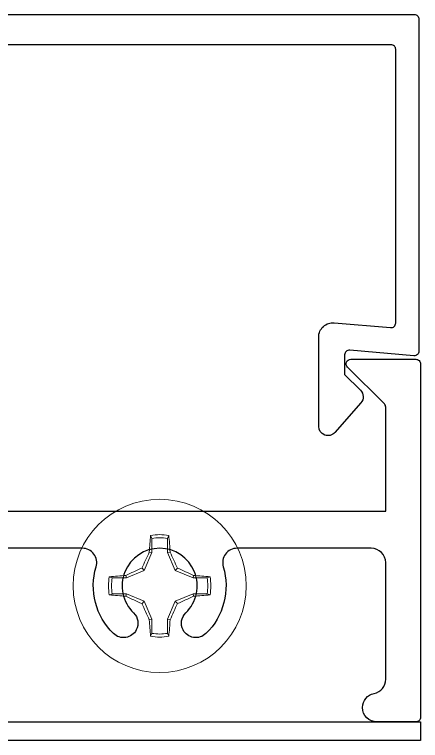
# Model space of a CAD drawing. Extents: x -26 to 91, y -47 to 75.
# Drawn here: x 53.526 to 54.401, y 63.509 to 65.072 of the extents above; entities that cross this region are included whole.
import ezdxf

# ---------------------------------------------------------------- set-up
doc = ezdxf.new("R2010")
doc.units = 0
doc.header["$MEASUREMENT"] = 0
doc.layers.get('0').update_dxf_attribs({"linetype": 'CONTINUOUS'})
doc.layers.add('FRAME', color=1, linetype='CONTINUOUS')
doc.layers.add('MISC.', color=7, linetype='CONTINUOUS')

# ---------------------------------------------------------------- blocks, each defined once
blk = doc.blocks.new('3805 BLOCK FRAME')
blk.add_lwpolyline([(-1.5865, 1), (-4.3375, 1), (-4.3375, 0.7763, 0.198912), (-4.3346, 0.7692), (-4.2554, 0.6901, -0.668179), (-4.2625, 0.673), (-4.4025, 0.673, -0.414214), (-4.4125, 0.683), (-4.4125, 1.444, -0.414214), (-4.4025, 1.454), (-4.3185, 1.454, -0.414214), (-4.2875, 1.423, -0.358249), (-4.3125, 1.3926, 0.358249), (-4.3375, 1.3622), (-4.3375, 1.111, 0.414214), (-4.3065, 1.08), (-4.0172, 1.08, 0.5024), (-3.9875, 1.1199, -0.280293), (-3.95, 1.2637, -0.498955), (-3.901, 1.256), (-3.901, 1.256, -0.334263), (-3.9068, 1.2192, 2.470836), (-3.7942, 1.2192, -0.334263), (-3.8, 1.256), (-3.8, 1.256, -0.498955), (-3.751, 1.2637, -0.280293), (-3.7135, 1.1199, 0.5024), (-3.6838, 1.08), (-3.5185, 1.08, 0.414214)], format="xyb")
blk = doc.blocks.new('3811 WW_YK INSERT CLIP')
blk.add_lwpolyline([(1.9641, 0.735), (-0.0009, 0.735, 0.414214), (-0.0109, 0.725), (-0.0109, 0.01, 0.440011), (0, 0), (0.1383, 0.0121, -0.440011), (0.1491, 0.0021), (0.1491, -0.04), (0.115, -0.0742, 0.395486), (0.1141, -0.1015), (0.1701, -0.1652, 0.691708), (0.2051, -0.152), (0.2051, 0.0403, 0.440011), (0.1714, 0.0712), (0.05, 0.0606, -0.440011), (0.0391, 0.0706), (0.0391, 0.66, -0.414214), (0.0491, 0.67), (1.7771, 0.67, -0.414214)], format="xyb")
blk = doc.blocks.new('dfasdf')
at = {"color": 7, "linetype": 'Continuous', "lineweight": 15}
for p, q in [((54.6225, 25.6793), (54.62, 25.6856)), ((54.6225, 25.6793), (54.6225, 25.6488)), ((54.6566, 25.6488), (54.6566, 25.6793)), ((54.6225, 25.6488), (54.6065, 25.6101)), ((54.6225, 25.6488), (54.6171, 25.6499)), ((54.6566, 25.6488), (54.662, 25.6499)), ((54.6727, 25.6101), (54.6566, 25.6488)), ((54.6065, 25.6101), (54.5678, 25.5941)), ((54.6065, 25.6101), (54.6014, 25.6152)), ((54.6727, 25.6101), (54.6777, 25.6152)), ((54.7114, 25.5941), (54.6727, 25.6101)), ((54.5678, 25.5941), (54.5373, 25.5941)), ((54.5678, 25.5941), (54.5667, 25.5995)), ((54.7114, 25.5941), (54.7124, 25.5995)), ((54.7418, 25.5941), (54.7114, 25.5941)), ((54.7418, 25.5941), (54.7482, 25.5966)), ((54.5373, 25.56), (54.531, 25.5575)), ((54.5373, 25.56), (54.5678, 25.56)), ((54.5678, 25.56), (54.5667, 25.5546)), ((54.5678, 25.56), (54.6065, 25.544)), ((54.6727, 25.544), (54.7114, 25.56)), ((54.7114, 25.56), (54.7124, 25.5546)), ((54.7114, 25.56), (54.7418, 25.56)), ((54.6065, 25.544), (54.6014, 25.5389)), ((54.6065, 25.544), (54.6225, 25.5053)), ((54.6566, 25.5053), (54.6727, 25.544)), ((54.6727, 25.544), (54.6777, 25.5389)), ((54.6225, 25.5053), (54.6171, 25.5042)), ((54.6225, 25.5053), (54.6225, 25.4748)), ((54.6566, 25.5053), (54.662, 25.5042)), ((54.6566, 25.4748), (54.6566, 25.5053)), ((54.6566, 25.4748), (54.6592, 25.4685))]:
    blk.add_line(p, q, dxfattribs=at)
at = {"color": 7, "linetype": 'Continuous', "lineweight": 15, "flags": 128}
for points in [[(54.6566, 25.6793), (54.658, 25.6827), (54.6592, 25.6856)], [(54.5373, 25.5941), (54.534, 25.5954), (54.531, 25.5966)], [(54.7418, 25.56), (54.7452, 25.5587), (54.7482, 25.5575)], [(54.6225, 25.4748), (54.6212, 25.4714), (54.62, 25.4685)]]:
    blk.add_lwpolyline(points, dxfattribs=at)
at = {"color": 7, "linetype": 'Continuous', "lineweight": 15}
blk.add_circle((54.6396, 25.577), 0.1865, dxfattribs=at)
for centre, radius, start, end in [((55.5592, 25.5924), 0.9438, 174.331, 176.507), ((54.6396, 25.577), 0.1103, 79.7812, 100.2188), ((54.6396, 25.577), 0.1037, 80.5333, 99.4667), ((53.7199, 25.5924), 0.9438, 3.493, 5.669), ((55.6923, 25.1423), 1.1889, 154.7283, 156.5646), ((53.5869, 25.1423), 1.1889, 23.4354, 25.2717), ((55.0743, 24.5244), 1.1889, 113.4354, 115.2717), ((54.2049, 24.5244), 1.1889, 64.7283, 66.5646), ((54.6396, 25.577), 0.1103, 169.7812, 190.2188), ((54.6242, 24.6574), 0.9438, 93.493, 95.669), ((54.6396, 25.577), 0.1037, 170.5333, 189.4667), ((54.6549, 24.6574), 0.9438, 84.331, 86.507), ((54.6396, 25.577), 0.1037, 350.5333, 9.4667), ((54.6396, 25.577), 0.1103, 349.7812, 10.2188), ((54.6242, 26.4967), 0.9438, 264.331, 266.507), ((55.0743, 26.6297), 1.1889, 244.7283, 246.5646), ((54.2049, 26.6297), 1.1889, 293.4354, 295.2717), ((54.6549, 26.4967), 0.9438, 273.493, 275.669), ((55.6923, 26.0117), 1.1889, 203.4354, 205.2717), ((53.5869, 26.0117), 1.1889, 334.7283, 336.5646), ((55.5592, 25.5617), 0.9438, 183.493, 185.669), ((53.7199, 25.5617), 0.9438, 354.331, 356.507), ((54.6396, 25.577), 0.1037, 260.5333, 279.4667), ((54.6396, 25.577), 0.1103, 259.7812, 280.2188)]:
    blk.add_arc(centre, radius, start, end, dxfattribs=at)

msp = doc.modelspace()

# ---------------------------------------------------------------- linework, layer by layer
at = {"layer": 'MISC.'}
msp.add_lwpolyline([(54.4008, 63.5487), (54.4008, 63.5087), (49.8608, 63.5087), (49.8608, 64.0487), (49.9008, 64.0487), (49.9008, 63.5487)], close=True, dxfattribs=at)

# ---------------------------------------------------------------- block references
at = {"xscale": -1}
msp.add_blockref('dfasdf', (108.4784, 38.2647), dxfattribs=at)
at = {"layer": 'FRAME', "xscale": -1}
msp.add_blockref('3811 WW_YK INSERT CLIP', (54.3865, 64.3372), dxfattribs=at)
at = {"layer": 'FRAME', "rotation": 180}
msp.add_blockref('3805 BLOCK FRAME', (49.9883, 65.0027), dxfattribs=at)

doc.saveas('drawing.dxf')
